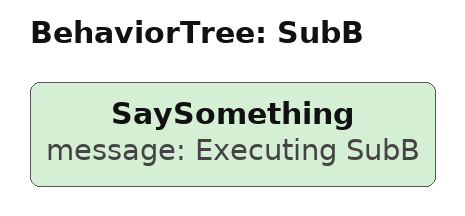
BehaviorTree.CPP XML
<root>
    <BehaviorTree ID="SubB">
        <SaySomething message="Executing SubB" />
    </BehaviorTree>
</root>
